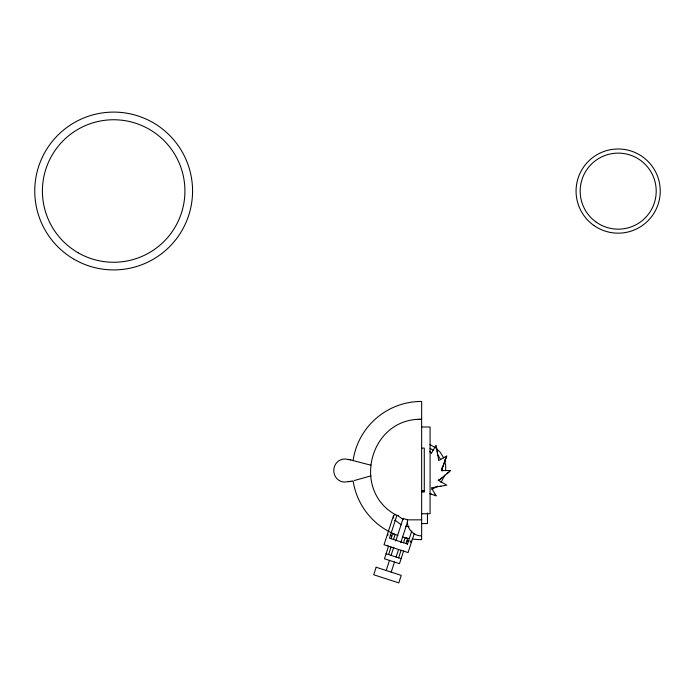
<?xml version="1.0" encoding="UTF-8"?>
<svg xmlns="http://www.w3.org/2000/svg" width="695" height="695" viewBox="0 0 695 695"><rect width="100%" height="100%" fill="white"/><g stroke="black" fill="none" stroke-linecap="round" stroke-linejoin="round"><path stroke-width="1.04" d="M403.56 518.557L407.487 519.843C406.236 527.983 413.178 536.036 421.439 535.862M445.721 470.584L445.677 465.207L444.435 459.847M442.229 471.019L442.368 466.406M410.771 542.587L411.04 541.04L410.363 541.04M395.75 514.37L393.561 515.499L393.665 518.201M387.636 535.558L388.062 534.212M444.8 475.111L441.004 482.495M393.422 515.829L384.031 544.75L408.087 552.568L414.246 533.63M387.037 545.723L387.185 545.254M388.592 546.061L384.457 558.78L399.495 563.662L403.63 550.953M390.998 538.651L392.623 533.647L395.125 534.464L393.492 539.494M388.592 554.584L391.042 547.034M386.194 570.499L389.469 560.405M391.094 555.392L393.778 547.156M395.785 540.979L403.143 518.322M391.207 572.124L394.482 562.038M396.107 557.025L398.452 549.815M400.798 542.604L407.487 522.014M398.617 557.842L401.067 550.292M403.517 542.752L405.15 537.721L407.661 538.538L406.036 543.542M407.366 544.559L411.805 530.884M430.231 493.745L436.086 495.9L431.43 487.829L446.807 485.18L438.736 480.523L450.734 470.541L441.412 470.541L442.793 466.788M444.14 463.139L445.321 459.934M441.412 470.541L446.807 455.894L438.736 460.55L436.086 445.174L431.43 453.244L429.858 451.35M442.915 466.449L444.053 463.374M445.443 459.586L446.555 456.589M439.118 479.272L438.171 480.584M440.534 479.029L441.69 478.064M447.033 473.616L447.641 473.113M447.91 472.887L449.013 471.966M437.555 486.074L431.882 489.506M354.389 480.514L370.965 475.875M349.142 481.6L352.565 480.992M439.431 486.457L440.951 486.196M416.435 419.545L421.439 419.293C369.74 418.129 350.923 490.67 396.054 515.038M348.126 481.739L350.819 481.366M421.648 427.008L430.083 427.008L430.083 513.744L421.648 513.744M421.648 448.093L424.289 448.093L424.289 491.964L421.648 491.964M424.141 491.087L421.578 490.965M407.487 519.843L421.648 519.843M421.648 523.587L427.451 523.587L427.451 513.049M406.844 541.04L409.051 541.04M409.016 526.706L405.567 526.297M348.126 459.334L370.965 465.198M349.142 459.473L350.819 459.708M397.853 515.403L398.331 515.56M407.531 544.037L389.487 538.173L396.984 515.117L403.508 519.695M386.081 553.767L401.119 558.65M421.439 490.505L424.367 491.591L421.9 490.679M429.866 493.615L431.36 494.162M429.953 444.522L435.704 447.884M401.232 524.855L395.29 520.329M429.979 448.292L433.289 450.334M390.269 535.046L391.806 536.158M436.278 448.336L440.352 452.454L443.653 457.901M430.231 451.802L431.126 452.879M395.186 520.642L394.812 520.173M437.416 454.252L440.63 459.482M435.079 494.162L435.93 495.639M437.059 450.794L437.381 452.671M421.648 401.441L421.648 539.633M348.516 481.357A11.537 10.946 -90 0 1 333.756 470.541A11.537 10.946 -90 0 1 348.516 459.725M421.439 539.633A69.092 69.092 0 0 1 412.039 538.99M408.868 538.477A69.092 69.092 0 0 1 402.431 536.966M397.818 535.471A69.092 69.092 0 0 1 353.147 481.001M353.147 460.073A69.092 69.092 0 0 1 421.439 401.441M376.169 567.242L373.719 574.756L398.782 582.905L401.232 575.382L376.169 567.242M74.209 259.348A78.909 78.909 0 0 0 192.567 191.003A78.909 78.909 0 0 0 74.209 122.667A78.909 78.909 0 0 0 74.209 259.348M78.031 252.719A71.264 71.264 0 0 0 184.922 191.003A71.264 71.264 0 0 0 78.031 129.296A71.264 71.264 0 0 0 78.031 252.719M593.921 225.493A42.091 42.091 0 0 0 660.076 194.861A42.091 42.091 0 0 0 600.471 152.883A42.091 42.091 0 0 0 593.921 225.493M596.31 222.218A38.008 38.008 0 0 0 656.054 194.557A38.008 38.008 0 0 0 602.226 156.644A38.008 38.008 0 0 0 596.31 222.218"/></g></svg>
